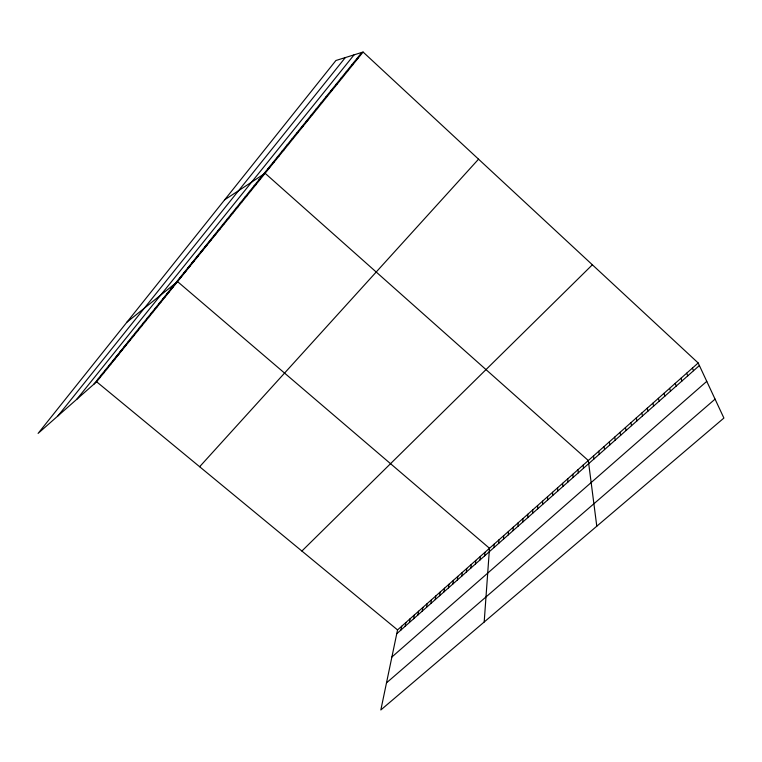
<?xml version="1.0" encoding="UTF-8"?>
<svg xmlns="http://www.w3.org/2000/svg" width="762" height="762" viewBox="0 0 762 762"><rect width="100%" height="100%" fill="white"/><g stroke="black" fill="none" stroke-linecap="round" stroke-linejoin="round"><path stroke-width="1.14" d="M527.799 517.608L527.799 514.255M522.884 521.951L522.932 518.589M518.008 526.275L518.074 522.894M513.15 530.581L513.255 527.18M508.321 534.867L508.454 531.438M503.511 539.125L503.672 535.676M498.729 543.363L498.919 539.896M493.976 547.583L494.195 544.097M484.184 622.03L489.49 548.278L177.565 281.616L127.016 322.069M484.613 555.869L484.899 552.355M480.012 559.946L480.327 556.412M475.44 564.004L475.774 560.451M470.887 568.042L471.249 564.471M466.354 572.052L466.744 568.471M461.839 576.053L462.258 572.452M457.352 580.025L457.8 576.415M452.885 583.987L453.361 580.358M448.447 587.921L448.942 584.273M444.027 591.845L444.551 588.178M439.617 595.741L440.169 592.064M435.245 599.627L435.816 595.932M430.882 603.494L431.483 599.78M426.539 607.333L427.168 603.609M422.224 611.162L422.881 607.419M417.928 614.972L418.605 611.219M413.652 618.754L414.357 614.991M409.394 622.525L410.127 618.754M405.165 626.288L405.908 622.487M400.945 630.022L401.717 626.212M698.183 362.969L397.545 629.917L380.838 709.955L723.9 418.052L698.183 362.969L363.093 52.045L335.918 60.503L38.1 433.397L96.622 381.781L363.093 52.045M58.007 415.833L345.319 57.579M76.905 399.174L354.082 54.845M93.84 384.229L361.836 52.435M199.644 466.725L478.546 159.172M301.885 551.04L592.369 264.785M396.745 633.736L699.383 365.541M97.526 379.667L100.279 377.247M101.222 375.095L103.965 372.685M391.887 657.015L706.765 381.352M104.937 370.484L107.661 368.113M108.671 365.865L111.385 363.512M112.433 361.217L115.119 358.883M116.205 356.54L118.872 354.235M386.496 682.857L715.07 399.136M119.996 351.844L122.644 349.567M123.806 347.129L126.444 344.872M127.635 342.386L130.254 340.157M131.493 337.614L134.083 335.413M135.36 332.823L137.941 330.651M139.246 328.012L141.808 325.86M143.161 323.164L145.704 321.04M147.095 318.297L149.609 316.201M151.038 313.411L153.543 311.334M155.01 308.496L157.496 306.448M159.01 303.552L161.468 301.533M163.02 298.58L165.459 296.589M167.049 293.589L169.478 291.627M171.107 288.569L173.507 286.636M179.365 278.349L181.718 276.473M183.566 273.148L185.899 271.301M187.785 267.919L190.1 266.109M192.034 262.661L194.32 260.88M196.301 257.385L198.568 255.632M200.587 252.07L202.835 250.346M204.902 246.726L207.121 245.04M209.245 241.354L211.436 239.697M213.608 235.953L215.779 234.334M217.989 230.524L220.142 228.933M222.399 225.066L224.523 223.504M226.838 219.57L228.933 218.046M231.296 214.055L233.372 212.56M235.782 208.502L237.83 207.045M240.287 202.921L242.316 201.501M244.821 197.301L246.821 195.92M249.384 191.653L251.355 190.31M253.975 185.976L255.918 184.671M258.585 180.27L260.499 178.994M224.695 199.777L265.109 173.288L588.312 460.524L596.789 526.209M267.881 168.754L269.748 167.554M272.577 162.944L274.406 161.782M277.292 157.105L279.092 155.981M282.035 151.228L283.816 150.143M286.807 145.323L288.56 144.275M291.608 139.379L293.322 138.37M296.437 133.398L298.123 132.436M301.295 127.387L302.952 126.463M306.172 121.339L307.8 120.463M311.087 115.262L312.677 114.424M316.03 109.147L317.592 108.347M321.002 102.994L322.526 102.241M326.003 96.803L327.498 96.088M331.022 90.573L332.489 89.906M336.09 84.315L337.518 83.696M341.176 78.019L342.567 77.438M346.291 71.676L347.653 71.142M351.444 65.303L352.768 64.818M356.626 58.893L357.911 58.455M96.622 381.781L397.545 629.917M692.401 368.103L693.553 370.713M686.648 373.209L687.762 375.847M680.923 378.285L682 380.952M675.237 383.343L676.265 386.029M669.579 388.363L670.57 391.087M663.95 393.363L664.902 396.107M658.358 398.326L659.263 401.098M652.796 403.269L653.653 406.07M647.262 408.184L648.081 411.013M641.756 413.071L642.537 415.928M636.28 417.928L637.022 420.815M630.841 422.767L631.536 425.672M625.421 427.577L626.078 430.501M620.03 432.359L620.659 435.312M614.677 437.112L615.258 440.093M609.352 441.846L609.895 444.846M604.047 446.551L604.561 449.58M598.78 451.237L599.246 454.285M593.531 455.895L593.969 458.962M583.121 465.134L583.492 468.249M577.967 469.716L578.291 472.859M572.833 474.278L573.119 477.441M567.719 478.812L567.976 481.994M562.642 483.318L562.861 486.527M557.584 487.813L557.774 491.033M552.555 492.271L552.717 495.519M547.554 496.719L547.678 499.986M542.582 501.139L542.668 504.425M537.629 505.53L537.686 508.845M532.705 509.902L532.724 513.236"/></g></svg>
